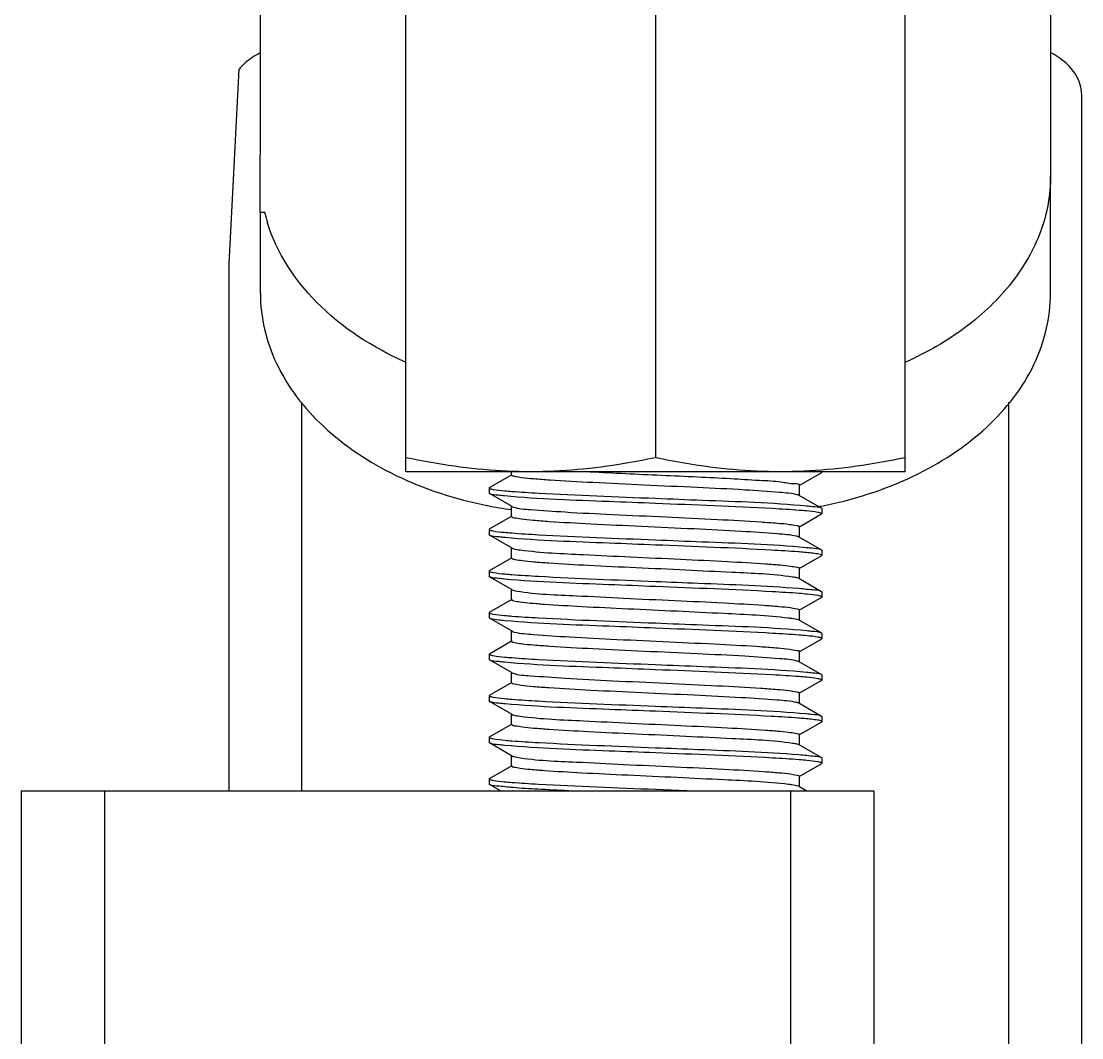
# Model space of a CAD drawing. Extents: x 4995099 to 5303443, y 4627657 to 4889583.
# Drawn here: x 5069021 to 5069542, y 4740267 to 4740767 of the extents above; entities that cross this region are included whole.
import ezdxf

# ---------------------------------------------------------------- set-up
doc = ezdxf.new("R2010")
doc.units = 0
doc.header["$LTSCALE"] = 1000
doc.header["$MEASUREMENT"] = 0
doc.layers.get('0').update_dxf_attribs({"color": 4, "linetype": 'CONTINUOUS'})

msp = doc.modelspace()

# ---------------------------------------------------------------- linework, layer by layer
for p, q in [((5069210.1, 4740545.22), (5069210.1, 4741328.57)), ((5069455.42, 4740545.22), (5069455.42, 4741328.57)), ((5069332.76, 4741321.66), (5069332.76, 4740552.13)), ((5069526.98, 4741084.7), (5069526.98, 4740690.73)), ((5069138.55, 4740729.22), (5069138.55, 4740979.32)), ((5069123.21, 4740647.44), (5069128.14, 4740743.3)), ((5069138.38, 4740672.67), (5069138.55, 4740729.22)), ((5069542.31, 4737394.9), (5069542.31, 4740730.48)), ((5069526.98, 4740632.91), (5069526.98, 4740690.73)), ((5069140.85, 4740672.67), (5069138.38, 4740672.67)), ((5069138.55, 4740632.91), (5069138.55, 4740672.67)), ((5069140.74, 4740672.45), (5069140.69, 4740672.64)), ((5069210.1, 4740673.4), (5069209.98, 4740673.4)), ((5069123.21, 4740388.31), (5069123.21, 4740647.44)), ((5069158.99, 4740388.31), (5069158.99, 4740579.38)), ((5069506.53, 4737750.46), (5069506.53, 4740579.38)), ((5069455.42, 4740545.22), (5069210.1, 4740545.22)), ((5069251.18, 4740537.52), (5069262.28, 4740543.95)), ((5069262.05, 4740543.69), (5069262.05, 4740545.22)), ((5069414.34, 4740544.74), (5069403.25, 4740538.32)), ((5069414.34, 4740544.74), (5069414.54, 4740544.97)), ((5069251.18, 4740537.52), (5069250.99, 4740537.3)), ((5069250.99, 4740537.3), (5069250.99, 4740534.74)), ((5069403.47, 4740538.58), (5069403.47, 4740533.47)), ((5069251.18, 4740534.52), (5069250.99, 4740534.75)), ((5069262.28, 4740528.1), (5069251.18, 4740534.52)), ((5069403.25, 4740533.72), (5069414.34, 4740527.3)), ((5069249.89, 4740528.63), (5069250.12, 4740528.58)), ((5069261.73, 4740526.6), (5069261.99, 4740526.57)), ((5069262.05, 4740523.24), (5069262.05, 4740528.36)), ((5069262.28, 4740528.1), (5069262.68, 4740527.92)), ((5069413.73, 4740528.26), (5069413.95, 4740528.3)), ((5069413.95, 4740528.3), (5069414.22, 4740528.35)), ((5069414.22, 4740528.35), (5069414.37, 4740528.38)), ((5069414.34, 4740527.3), (5069414.54, 4740527.08)), ((5069414.54, 4740527.08), (5069414.54, 4740524.52)), ((5069251.18, 4740517.08), (5069262.28, 4740523.5)), ((5069414.34, 4740524.3), (5069403.25, 4740517.87)), ((5069414.34, 4740524.3), (5069414.54, 4740524.52)), ((5069251.18, 4740517.08), (5069250.99, 4740516.86)), ((5069250.99, 4740516.86), (5069250.99, 4740514.3)), ((5069403.47, 4740518.13), (5069403.47, 4740513.02)), ((5069251.18, 4740514.08), (5069250.99, 4740514.3)), ((5069262.28, 4740507.65), (5069251.18, 4740514.08)), ((5069403.25, 4740513.28), (5069414.34, 4740506.86)), ((5069262.05, 4740502.8), (5069262.05, 4740507.91)), ((5069403.46, 4740505.79), (5069402.88, 4740505.84)), ((5069414.34, 4740506.86), (5069414.54, 4740506.63)), ((5069414.34, 4740503.85), (5069414.54, 4740504.08)), ((5069414.54, 4740506.63), (5069414.54, 4740504.08)), ((5069251.18, 4740496.64), (5069262.28, 4740503.06)), ((5069414.34, 4740503.85), (5069403.25, 4740497.43)), ((5069251.18, 4740496.64), (5069250.99, 4740496.41)), ((5069250.99, 4740496.41), (5069250.99, 4740493.86)), ((5069251.18, 4740493.63), (5069250.99, 4740493.86)), ((5069262.28, 4740487.21), (5069251.18, 4740493.63)), ((5069403.47, 4740497.69), (5069403.47, 4740492.58)), ((5069403.25, 4740492.84), (5069414.34, 4740486.41)), ((5069262.05, 4740482.36), (5069262.05, 4740487.47)), ((5069414.34, 4740483.41), (5069403.25, 4740476.99)), ((5069414.34, 4740486.41), (5069414.54, 4740486.19)), ((5069414.34, 4740483.41), (5069414.54, 4740483.63)), ((5069414.54, 4740486.19), (5069414.54, 4740483.63)), ((5069251.18, 4740476.19), (5069262.28, 4740482.62)), ((5069251.18, 4740476.19), (5069250.99, 4740475.97)), ((5069250.99, 4740475.97), (5069250.99, 4740473.41)), ((5069251.18, 4740473.19), (5069250.99, 4740473.41)), ((5069262.28, 4740466.76), (5069251.18, 4740473.19)), ((5069403.47, 4740477.25), (5069403.47, 4740472.13)), ((5069402.94, 4740472.53), (5069403.25, 4740472.39)), ((5069403.25, 4740472.39), (5069414.34, 4740465.97)), ((5069262.05, 4740461.91), (5069262.05, 4740467.02)), ((5069414.34, 4740462.97), (5069403.25, 4740456.54)), ((5069414.34, 4740465.97), (5069414.54, 4740465.75)), ((5069414.34, 4740462.97), (5069414.54, 4740463.19)), ((5069414.54, 4740465.75), (5069414.54, 4740463.19)), ((5069251.18, 4740455.75), (5069262.28, 4740462.17)), ((5069251.18, 4740455.75), (5069250.99, 4740455.52)), ((5069250.99, 4740455.52), (5069250.99, 4740452.97)), ((5069251.18, 4740452.74), (5069250.99, 4740452.97)), ((5069262.28, 4740446.32), (5069251.18, 4740452.74)), ((5069403.25, 4740451.95), (5069414.34, 4740445.53)), ((5069403.47, 4740456.8), (5069403.47, 4740451.69)), ((5069251.18, 4740435.3), (5069262.28, 4740441.73)), ((5069262.05, 4740441.47), (5069262.05, 4740446.58)), ((5069262.28, 4740446.32), (5069262.68, 4740446.15)), ((5069414.34, 4740442.52), (5069403.25, 4740436.1)), ((5069414.34, 4740445.53), (5069414.54, 4740445.3)), ((5069414.34, 4740442.52), (5069414.54, 4740442.75)), ((5069414.54, 4740445.3), (5069414.54, 4740442.75)), ((5069403.47, 4740436.36), (5069403.47, 4740431.25)), ((5069251.18, 4740435.3), (5069250.99, 4740435.08)), ((5069250.99, 4740435.08), (5069250.99, 4740432.52)), ((5069251.18, 4740432.3), (5069250.99, 4740432.52)), ((5069262.28, 4740425.88), (5069251.18, 4740432.3)), ((5069403.25, 4740431.51), (5069414.34, 4740425.08)), ((5069262.05, 4740421.02), (5069262.05, 4740426.14)), ((5069251.18, 4740414.86), (5069262.28, 4740421.28)), ((5069403.46, 4740424.02), (5069402.88, 4740424.06)), ((5069414.34, 4740422.08), (5069403.25, 4740415.66)), ((5069414.34, 4740425.08), (5069414.54, 4740424.86)), ((5069414.34, 4740422.08), (5069414.54, 4740422.3)), ((5069414.54, 4740424.86), (5069414.54, 4740422.3)), ((5069403.47, 4740415.91), (5069403.47, 4740410.8)), ((5069251.18, 4740414.86), (5069250.99, 4740414.64)), ((5069250.99, 4740414.64), (5069250.99, 4740412.08)), ((5069251.18, 4740411.86), (5069250.99, 4740412.08)), ((5069262.28, 4740405.43), (5069251.18, 4740411.86)), ((5069403.25, 4740411.06), (5069414.34, 4740404.64)), ((5069262.05, 4740400.58), (5069262.05, 4740405.69)), ((5069251.18, 4740394.42), (5069262.28, 4740400.84)), ((5069414.34, 4740401.64), (5069403.25, 4740395.21)), ((5069414.34, 4740404.64), (5069414.54, 4740404.41)), ((5069414.34, 4740401.64), (5069414.54, 4740401.86)), ((5069414.54, 4740404.41), (5069414.54, 4740401.86)), ((5069403.47, 4740395.47), (5069403.47, 4740390.36)), ((5069251.18, 4740394.42), (5069250.99, 4740394.19)), ((5069250.99, 4740394.19), (5069250.99, 4740391.64)), ((5069251.18, 4740391.41), (5069250.99, 4740391.64)), ((5069256.53, 4740388.31), (5069251.18, 4740391.41)), ((5069402.94, 4740390.76), (5069403.25, 4740390.62)), ((5069403.25, 4740390.62), (5069407.23, 4740388.31)), ((5069020.99, 4740388.31), (5069020.99, 4736994.68)), ((5069020.99, 4740388.31), (5069440.09, 4740388.31)), ((5069061.88, 4740388.31), (5069061.88, 4736994.68)), ((5069332.76, 4740389.08), (5069351.88, 4740388.31)), ((5069399.2, 4740388.31), (5069399.2, 4736994.68)), ((5069440.09, 4740388.31), (5069440.09, 4736994.68))]:
    msp.add_line(p, q)
for centre, radius, start, end in [((5069219.33, 4740691.47), 80.86, 193.6087, 197.1011), ((5069280.26, 4740767.31), 232.44, 264.6627, 265.5428), ((5069290.9, 4740732.5), 207.95, 258.6907, 261.9357), ((5069264.22, 4740532.39), 4.72, 250.9561, 252.0907), ((5069385.35, 4740295.58), 231.36, 84.6498, 85.5433), ((5069374.95, 4740730.75), 206.17, 280.5328, 280.8408), ((5069280.01, 4740743.79), 229.35, 264.6243, 265.5438), ((5069399.6, 4740502.97), 10.98, 75.6696, 76.5396), ((5069280.69, 4740731.46), 237.5, 264.7268, 265.5405), ((5069385.94, 4740261.73), 224.3, 84.5514, 85.5534), ((5069280.22, 4740705.45), 231.9, 264.6569, 265.5429), ((5069385.8, 4740239.64), 225.95, 84.5776, 85.5479), ((5069280.26, 4740685.54), 232.44, 264.6627, 265.5428), ((5069264.22, 4740450.61), 4.72, 250.9561, 252.0907), ((5069385.35, 4740213.81), 231.36, 84.6498, 85.5433), ((5069280.01, 4740662.02), 229.35, 264.6243, 265.5438), ((5069399.6, 4740421.2), 10.98, 75.6696, 76.5396), ((5069280.69, 4740649.69), 237.5, 264.7268, 265.5405), ((5069385.94, 4740179.96), 224.3, 84.5514, 85.5534), ((5069280.22, 4740623.67), 231.9, 264.6569, 265.5429)]:
    msp.add_arc(centre, radius, start, end)
for points in [[(5069138.44, 4740751.19), (5069135.78, 4740749.87), (5069133.24, 4740748.23), (5069131.02, 4740746.26)], [(5069131.02, 4740746.26), (5069129.99, 4740745.35), (5069129.02, 4740744.36), (5069128.14, 4740743.3)]]:
    msp.add_open_spline(points, degree=3)
for points, knots in [([(5069542.31, 4740730.48), (5069542.31, 4740734.6), (5069538.89, 4740743.59), (5069531.38, 4740749.06), (5069527.08, 4740751.19)], [0, 0, 0, 0, 0.461863, 1, 1, 1, 1]), ([(5069526.98, 4740690.73), (5069526.98, 4740681.59), (5069523.49, 4740662.64), (5069508.58, 4740636.85), (5069485.37, 4740614.82), (5069466.12, 4740603.81), (5069455.67, 4740599.13)], [0, 0, 0, 0, 0.22414, 0.461145, 0.71917, 1, 1, 1, 1]), ([(5069209.85, 4740599.13), (5069193.83, 4740606.3), (5069165.43, 4740624.33), (5069146.55, 4740653.05), (5069142.05, 4740667.69)], [0, 0, 0, 0, 0.533925, 1, 1, 1, 1]), ([(5069138.55, 4740632.91), (5069138.55, 4740621.12), (5069144.58, 4740596.24), (5069169.14, 4740564.82), (5069205.56, 4740541.05), (5069234.51, 4740531.73), (5069249.89, 4740528.63)], [0, 0, 0, 0, 0.215544, 0.450343, 0.712966, 1, 1, 1, 1]), ([(5069414.37, 4740528.38), (5069429.9, 4740531.41), (5069459.14, 4740540.64), (5069495.98, 4740564.42), (5069520.86, 4740595.98), (5069526.98, 4740621.04), (5069526.98, 4740632.91)], [0, 0, 0, 0, 0.287139, 0.549905, 0.784678, 1, 1, 1, 1]), ([(5069271.43, 4740545.22), (5069256, 4740545.22), (5069235.38, 4740547.2), (5069215.15, 4740551.07), (5069210.1, 4740552.13)], [0, 0, 0, 0, 0.749211, 1, 1, 1, 1]), ([(5069332.76, 4740552.13), (5069327.71, 4740551.07), (5069307.49, 4740547.2), (5069286.86, 4740545.22), (5069271.43, 4740545.22)], [0, 0, 0, 0, 0.250789, 1, 1, 1, 1]), ([(5069394.09, 4740545.22), (5069378.67, 4740545.22), (5069358.04, 4740547.2), (5069337.82, 4740551.07), (5069332.76, 4740552.13)], [0, 0, 0, 0, 0.749211, 1, 1, 1, 1]), ([(5069455.42, 4740552.13), (5069450.37, 4740551.07), (5069430.15, 4740547.2), (5069409.52, 4740545.22), (5069394.09, 4740545.22)], [0, 0, 0, 0, 0.250789, 1, 1, 1, 1]), ([(5069262.05, 4740543.69), (5069262.05, 4740543.23), (5069264.46, 4740542.96), (5069267.41, 4740542.29), (5069273.65, 4740541.8), (5069285.12, 4740540.91), (5069303.4, 4740539.95), (5069327.52, 4740538.82), (5069352.42, 4740537.65), (5069374.64, 4740536.65), (5069390.99, 4740535.33), (5069399.79, 4740534.82), (5069402.62, 4740533.97)], [0, 0, 0, 0, 0.009703, 0.035887, 0.07813, 0.135078, 0.284815, 0.464601, 0.649729, 0.81476, 0.937049, 1, 1, 1, 1]), ([(5069300.68, 4740545.22), (5069312.3, 4740544.62), (5069329.86, 4740543.83), (5069352.83, 4740542.75), (5069369, 4740541.99), (5069382.41, 4740541.08), (5069393.69, 4740540.63), (5069398.84, 4740539.34), (5069403.47, 4740539.39), (5069403.47, 4740538.58)], [0, 0, 0, 0, 0.338564, 0.510837, 0.670229, 0.806445, 0.910702, 0.97638, 1, 1, 1, 1]), ([(5069414.54, 4740544.97), (5069414.54, 4740545.01), (5069414.46, 4740545.13), (5069414.35, 4740545.19), (5069414.28, 4740545.22)], [0, 0, 0, 0, 0.384576, 1, 1, 1, 1]), ([(5069250.99, 4740537.3), (5069250.99, 4740537.18), (5069251.37, 4740536.95), (5069251.69, 4740536.87), (5069251.93, 4740536.81)], [0, 0, 0, 0, 0.314295, 1, 1, 1, 1]), ([(5069251.93, 4740536.81), (5069252.28, 4740536.71), (5069254.5, 4740536.27), (5069256.76, 4740536.06), (5069258.64, 4740535.88)], [0, 0, 0, 0, 0.163341, 1, 1, 1, 1]), ([(5069262.2, 4740535.58), (5069266.53, 4740535.23), (5069290.04, 4740533.81), (5069313.57, 4740532.95), (5069332.76, 4740532.19)], [0, 0, 0, 0, 0.184553, 1, 1, 1, 1]), ([(5069258.52, 4740533.34), (5069257.58, 4740533.43), (5069255.16, 4740533.77), (5069252.51, 4740533.75), (5069251.18, 4740534.52)], [0, 0, 0, 0, 0.379133, 1, 1, 1, 1]), ([(5069332.76, 4740529.63), (5069325.11, 4740529.94), (5069300.36, 4740530.99), (5069275.56, 4740531.72), (5069258.52, 4740533.34)], [0, 0, 0, 0, 0.309073, 1, 1, 1, 1]), ([(5069332.76, 4740532.19), (5069340.44, 4740531.88), (5069365.24, 4740530.82), (5069390.09, 4740530.11), (5069407.15, 4740528.47)], [0, 0, 0, 0, 0.309586, 1, 1, 1, 1]), ([(5069402.62, 4740533.97), (5069402.74, 4740533.93), (5069402.96, 4740533.86), (5069403.16, 4740533.77), (5069403.25, 4740533.72)], [0, 0, 0, 0, 0.569522, 1, 1, 1, 1]), ([(5069262.77, 4740527.89), (5069265.51, 4740527.01), (5069274.2, 4740526.55), (5069290.4, 4740525.19), (5069312.61, 4740524.2), (5069337.58, 4740523.02), (5069361.82, 4740521.88), (5069380.23, 4740520.93), (5069391.78, 4740520.02), (5069398.07, 4740519.54), (5069401.04, 4740518.87), (5069403.47, 4740518.59), (5069403.47, 4740518.13)], [0, 0, 0, 0, 0.061098, 0.182334, 0.347135, 0.532706, 0.713328, 0.863975, 0.921317, 0.963856, 0.990226, 1, 1, 1, 1]), ([(5069403.33, 4740526.25), (5069398.99, 4740526.59), (5069375.49, 4740528.01), (5069351.95, 4740528.87), (5069332.76, 4740529.63)], [0, 0, 0, 0, 0.184541, 1, 1, 1, 1]), ([(5069413.63, 4740525.01), (5069413.28, 4740525.1), (5069411.06, 4740525.54), (5069408.81, 4740525.76), (5069406.92, 4740525.94)], [0, 0, 0, 0, 0.16229, 1, 1, 1, 1]), ([(5069407.15, 4740528.47), (5069408.07, 4740528.38), (5069410.44, 4740528.05), (5069413.04, 4740528.06), (5069414.34, 4740527.3)], [0, 0, 0, 0, 0.378727, 1, 1, 1, 1]), ([(5069414.54, 4740524.52), (5069414.54, 4740524.63), (5069414.17, 4740524.87), (5069413.86, 4740524.94), (5069413.63, 4740525.01)], [0, 0, 0, 0, 0.315177, 1, 1, 1, 1]), ([(5069262.05, 4740523.24), (5069262.05, 4740522.8), (5069264.4, 4740522.52), (5069267.27, 4740521.87), (5069273.37, 4740521.38), (5069284.57, 4740520.5), (5069302.49, 4740519.55), (5069326.23, 4740518.43), (5069350.89, 4740517.29), (5069373.14, 4740516.25), (5069389.91, 4740515.03), (5069399.03, 4740514.4), (5069402.15, 4740513.65)], [0, 0, 0, 0, 0.009517, 0.035128, 0.076492, 0.132277, 0.279305, 0.456588, 0.640385, 0.806077, 0.931494, 1, 1, 1, 1]), ([(5069250.99, 4740516.86), (5069250.99, 4740516.75), (5069251.31, 4740516.53), (5069251.59, 4740516.45), (5069251.8, 4740516.4)], [0, 0, 0, 0, 0.319254, 1, 1, 1, 1]), ([(5069251.8, 4740516.4), (5069252.15, 4740516.3), (5069254.37, 4740515.84), (5069256.62, 4740515.63), (5069258.52, 4740515.45)], [0, 0, 0, 0, 0.159053, 1, 1, 1, 1]), ([(5069262.19, 4740515.13), (5069266.52, 4740514.79), (5069290.03, 4740513.37), (5069313.57, 4740512.51), (5069332.76, 4740511.74)], [0, 0, 0, 0, 0.184509, 1, 1, 1, 1]), ([(5069258.86, 4740512.86), (5069257.88, 4740512.95), (5069255.34, 4740513.31), (5069252.57, 4740513.27), (5069251.18, 4740514.08)], [0, 0, 0, 0, 0.380051, 1, 1, 1, 1]), ([(5069332.76, 4740509.19), (5069325.17, 4740509.49), (5069300.53, 4740510.54), (5069275.86, 4740511.28), (5069258.86, 4740512.86)], [0, 0, 0, 0, 0.307895, 1, 1, 1, 1]), ([(5069332.76, 4740511.74), (5069340.4, 4740511.44), (5069365.12, 4740510.39), (5069389.89, 4740509.66), (5069406.92, 4740508.05)], [0, 0, 0, 0, 0.308784, 1, 1, 1, 1]), ([(5069402.88, 4740505.84), (5069398.54, 4740506.17), (5069375.18, 4740507.57), (5069351.79, 4740508.43), (5069332.76, 4740509.19)], [0, 0, 0, 0, 0.186017, 1, 1, 1, 1]), ([(5069402.31, 4740513.61), (5069402.5, 4740513.56), (5069402.82, 4740513.47), (5069403.13, 4740513.35), (5069403.25, 4740513.28)], [0, 0, 0, 0, 0.585672, 1, 1, 1, 1]), ([(5069262.28, 4740507.65), (5069262.44, 4740507.56), (5069263.76, 4740507.1), (5069265.14, 4740506.93), (5069266.32, 4740506.78)], [0, 0, 0, 0, 0.140461, 1, 1, 1, 1]), ([(5069266.32, 4740506.78), (5069276.61, 4740505.39), (5069294.73, 4740504.69), (5069320.97, 4740503.31), (5069344.56, 4740502.27), (5069366.66, 4740501.19), (5069383.11, 4740500.29), (5069393.29, 4740499.46), (5069398.77, 4740498.98), (5069401.38, 4740498.4), (5069403.47, 4740498.09), (5069403.47, 4740497.69)], [0, 0, 0, 0, 0.226556, 0.394464, 0.573122, 0.741029, 0.877994, 0.929534, 0.967621, 0.99116, 1, 1, 1, 1]), ([(5069411.72, 4740504.93), (5069411.2, 4740505.01), (5069408.45, 4740505.38), (5069405.69, 4740505.61), (5069403.46, 4740505.79)], [0, 0, 0, 0, 0.190958, 1, 1, 1, 1]), ([(5069406.92, 4740508.05), (5069407.87, 4740507.96), (5069410.32, 4740507.61), (5069413, 4740507.64), (5069414.34, 4740506.86)], [0, 0, 0, 0, 0.379378, 1, 1, 1, 1]), ([(5069414.54, 4740504.08), (5069414.54, 4740504.17), (5069413.58, 4740504.86), (5069412.61, 4740504.8), (5069411.72, 4740504.93)], [0, 0, 0, 0, 0.092798, 1, 1, 1, 1]), ([(5069262.05, 4740502.8), (5069262.05, 4740502.78), (5069262.06, 4740502.73), (5069262.09, 4740502.69), (5069262.1, 4740502.67)], [0, 0, 0, 0, 0.463467, 1, 1, 1, 1]), ([(5069262.1, 4740502.67), (5069262.46, 4740502.25), (5069264.44, 4740502.03), (5069267.88, 4740501.37), (5069273.57, 4740500.92), (5069284.35, 4740500.08), (5069301.14, 4740499.18), (5069323.57, 4740498.09), (5069347.14, 4740497.07), (5069372.76, 4740495.67), (5069390.3, 4740495.07), (5069400.09, 4740493.59)], [0, 0, 0, 0, 0.011937, 0.038615, 0.07957, 0.133598, 0.274096, 0.443272, 0.620779, 0.785256, 1, 1, 1, 1]), ([(5069250.99, 4740496.41), (5069250.99, 4740496.3), (5069251.38, 4740496.06), (5069251.7, 4740495.98), (5069251.95, 4740495.91)], [0, 0, 0, 0, 0.312916, 1, 1, 1, 1]), ([(5069258.62, 4740492.44), (5069257.67, 4740492.53), (5069255.22, 4740492.87), (5069252.53, 4740492.85), (5069251.18, 4740493.63)], [0, 0, 0, 0, 0.379419, 1, 1, 1, 1]), ([(5069251.95, 4740495.91), (5069252.32, 4740495.82), (5069254.6, 4740495.37), (5069256.92, 4740495.15), (5069258.86, 4740494.97)], [0, 0, 0, 0, 0.163149, 1, 1, 1, 1]), ([(5069262.22, 4740494.69), (5069266.55, 4740494.35), (5069290.05, 4740492.92), (5069313.58, 4740492.06), (5069332.76, 4740491.3)], [0, 0, 0, 0, 0.184619, 1, 1, 1, 1]), ([(5069400.09, 4740493.59), (5069400.47, 4740493.53), (5069401.53, 4740493.34), (5069402.64, 4740493.19), (5069403.25, 4740492.84)], [0, 0, 0, 0, 0.353551, 1, 1, 1, 1]), ([(5069332.76, 4740488.75), (5069325.13, 4740489.05), (5069300.41, 4740490.1), (5069275.65, 4740490.83), (5069258.62, 4740492.44)], [0, 0, 0, 0, 0.308711, 1, 1, 1, 1]), ([(5069332.76, 4740491.3), (5069339.76, 4740491.02), (5069363.25, 4740490.05), (5069386.76, 4740489.21), (5069403.22, 4740487.92)], [0, 0, 0, 0, 0.297814, 1, 1, 1, 1]), ([(5069403.33, 4740485.36), (5069399, 4740485.7), (5069375.49, 4740487.12), (5069351.95, 4740487.98), (5069332.76, 4740488.75)], [0, 0, 0, 0, 0.184504, 1, 1, 1, 1]), ([(5069262.28, 4740487.21), (5069262.54, 4740487.06), (5069263.34, 4740486.83), (5069264.14, 4740486.67), (5069264.64, 4740486.58)], [0, 0, 0, 0, 0.374139, 1, 1, 1, 1]), ([(5069264.64, 4740486.58), (5069274.29, 4740484.93), (5069291.9, 4740484.47), (5069317.77, 4740482.99), (5069341.94, 4740481.96), (5069364.86, 4740480.84), (5069382.04, 4740479.92), (5069392.73, 4740479.06), (5069398.52, 4740478.58), (5069401.25, 4740477.96), (5069403.47, 4740477.67), (5069403.47, 4740477.25)], [0, 0, 0, 0, 0.210773, 0.377666, 0.558838, 0.731273, 0.873076, 0.926648, 0.966309, 0.990838, 1, 1, 1, 1]), ([(5069403.22, 4740487.92), (5069405.77, 4740487.72), (5069409.4, 4740487.22), (5069413.32, 4740487.01), (5069414.34, 4740486.41)], [0, 0, 0, 0, 0.683777, 1, 1, 1, 1]), ([(5069413.7, 4740484.1), (5069413.37, 4740484.19), (5069411.23, 4740484.63), (5069409.06, 4740484.84), (5069407.24, 4740485.02)], [0, 0, 0, 0, 0.160861, 1, 1, 1, 1]), ([(5069414.54, 4740483.63), (5069414.54, 4740483.74), (5069414.2, 4740483.96), (5069413.92, 4740484.04), (5069413.7, 4740484.1)], [0, 0, 0, 0, 0.319044, 1, 1, 1, 1]), ([(5069262.05, 4740482.36), (5069262.05, 4740481.96), (5069264.08, 4740481.65), (5069266.63, 4740481.08), (5069271.96, 4740480.61), (5069281.89, 4740479.79), (5069297.97, 4740478.9), (5069319.65, 4740477.83), (5069342.94, 4740476.8), (5069369.3, 4740475.45), (5069387.64, 4740474.68), (5069398.22, 4740473.4)], [0, 0, 0, 0, 0.008683, 0.031763, 0.069103, 0.119686, 0.254361, 0.420111, 0.597552, 0.765912, 1, 1, 1, 1]), ([(5069250.99, 4740475.97), (5069250.99, 4740475.86), (5069251.32, 4740475.64), (5069251.61, 4740475.56), (5069251.82, 4740475.5)], [0, 0, 0, 0, 0.318137, 1, 1, 1, 1]), ([(5069258.64, 4740471.99), (5069257.69, 4740472.08), (5069255.23, 4740472.43), (5069252.53, 4740472.4), (5069251.18, 4740473.19)], [0, 0, 0, 0, 0.379512, 1, 1, 1, 1]), ([(5069251.82, 4740475.5), (5069252.18, 4740475.4), (5069254.42, 4740474.95), (5069256.71, 4740474.73), (5069258.62, 4740474.55)], [0, 0, 0, 0, 0.159502, 1, 1, 1, 1]), ([(5069262.2, 4740474.24), (5069266.53, 4740473.9), (5069290.04, 4740472.48), (5069313.57, 4740471.62), (5069332.76, 4740470.86)], [0, 0, 0, 0, 0.184538, 1, 1, 1, 1]), ([(5069398.22, 4740473.4), (5069398.76, 4740473.33), (5069400.34, 4740473.11), (5069401.95, 4740472.9), (5069402.94, 4740472.53)], [0, 0, 0, 0, 0.341642, 1, 1, 1, 1]), ([(5069332.76, 4740468.3), (5069325.13, 4740468.6), (5069300.42, 4740469.66), (5069275.67, 4740470.39), (5069258.64, 4740471.99)], [0, 0, 0, 0, 0.308641, 1, 1, 1, 1]), ([(5069332.76, 4740470.86), (5069340.46, 4740470.55), (5069365.29, 4740469.49), (5069390.16, 4740468.78), (5069407.24, 4740467.13)], [0, 0, 0, 0, 0.309919, 1, 1, 1, 1]), ([(5069403.34, 4740464.91), (5069399.01, 4740465.25), (5069375.5, 4740466.68), (5069351.96, 4740467.54), (5069332.76, 4740468.3)], [0, 0, 0, 0, 0.184493, 1, 1, 1, 1]), ([(5069262.28, 4740466.76), (5069262.41, 4740466.69), (5069262.78, 4740466.55), (5069263.15, 4740466.45), (5069263.38, 4740466.39)], [0, 0, 0, 0, 0.406881, 1, 1, 1, 1]), ([(5069263.38, 4740466.39), (5069266.5, 4740465.65), (5069275.63, 4740465.01), (5069292.4, 4740463.8), (5069314.65, 4740462.75), (5069339.31, 4740461.62), (5069363.04, 4740460.49), (5069380.96, 4740459.55), (5069392.16, 4740458.66), (5069398.25, 4740458.18), (5069401.12, 4740457.53), (5069403.47, 4740457.25), (5069403.47, 4740456.8)], [0, 0, 0, 0, 0.068576, 0.194029, 0.359725, 0.543506, 0.720761, 0.867753, 0.923531, 0.964877, 0.99049, 1, 1, 1, 1]), ([(5069413.7, 4740463.66), (5069413.36, 4740463.75), (5069411.19, 4740464.2), (5069409, 4740464.41), (5069407.15, 4740464.58)], [0, 0, 0, 0, 0.160696, 1, 1, 1, 1]), ([(5069407.24, 4740467.13), (5069408.14, 4740467.04), (5069410.49, 4740466.71), (5069413.05, 4740466.72), (5069414.34, 4740465.97)], [0, 0, 0, 0, 0.378482, 1, 1, 1, 1]), ([(5069414.54, 4740463.19), (5069414.54, 4740463.29), (5069414.2, 4740463.52), (5069413.91, 4740463.6), (5069413.7, 4740463.66)], [0, 0, 0, 0, 0.318595, 1, 1, 1, 1]), ([(5069262.05, 4740461.91), (5069262.05, 4740461.46), (5069264.46, 4740461.18), (5069267.41, 4740460.51), (5069273.65, 4740460.03), (5069285.12, 4740459.13), (5069303.4, 4740458.18), (5069327.52, 4740457.04), (5069352.42, 4740455.88), (5069374.64, 4740454.87), (5069390.99, 4740453.55), (5069399.79, 4740453.04), (5069402.62, 4740452.2)], [0, 0, 0, 0, 0.009703, 0.035887, 0.07813, 0.135078, 0.284815, 0.464601, 0.649729, 0.81476, 0.937049, 1, 1, 1, 1]), ([(5069250.99, 4740455.52), (5069250.99, 4740455.41), (5069251.37, 4740455.17), (5069251.69, 4740455.09), (5069251.93, 4740455.03)], [0, 0, 0, 0, 0.314295, 1, 1, 1, 1]), ([(5069258.52, 4740451.56), (5069257.58, 4740451.65), (5069255.16, 4740451.99), (5069252.51, 4740451.97), (5069251.18, 4740452.74)], [0, 0, 0, 0, 0.379133, 1, 1, 1, 1]), ([(5069251.93, 4740455.03), (5069252.28, 4740454.94), (5069254.5, 4740454.5), (5069256.76, 4740454.28), (5069258.64, 4740454.1)], [0, 0, 0, 0, 0.163341, 1, 1, 1, 1]), ([(5069262.2, 4740453.8), (5069266.53, 4740453.46), (5069290.04, 4740452.04), (5069313.57, 4740451.18), (5069332.76, 4740450.41)], [0, 0, 0, 0, 0.184553, 1, 1, 1, 1]), ([(5069402.62, 4740452.2), (5069402.74, 4740452.16), (5069402.96, 4740452.09), (5069403.16, 4740452), (5069403.25, 4740451.95)], [0, 0, 0, 0, 0.569522, 1, 1, 1, 1]), ([(5069332.76, 4740447.86), (5069325.11, 4740448.16), (5069300.36, 4740449.22), (5069275.56, 4740449.94), (5069258.52, 4740451.56)], [0, 0, 0, 0, 0.309073, 1, 1, 1, 1]), ([(5069332.76, 4740450.41), (5069340.44, 4740450.11), (5069365.24, 4740449.05), (5069390.09, 4740448.33), (5069407.15, 4740446.7)], [0, 0, 0, 0, 0.309586, 1, 1, 1, 1]), ([(5069403.33, 4740444.47), (5069398.99, 4740444.81), (5069375.49, 4740446.23), (5069351.95, 4740447.09), (5069332.76, 4740447.86)], [0, 0, 0, 0, 0.184541, 1, 1, 1, 1]), ([(5069407.15, 4740446.7), (5069408.07, 4740446.61), (5069410.44, 4740446.27), (5069413.04, 4740446.28), (5069414.34, 4740445.53)], [0, 0, 0, 0, 0.378727, 1, 1, 1, 1]), ([(5069262.05, 4740441.47), (5069262.05, 4740441.02), (5069264.4, 4740440.74), (5069267.27, 4740440.09), (5069273.37, 4740439.61), (5069284.57, 4740438.72), (5069302.49, 4740437.78), (5069326.23, 4740436.65), (5069350.89, 4740435.52), (5069373.14, 4740434.47), (5069389.91, 4740433.26), (5069399.03, 4740432.62), (5069402.15, 4740431.88)], [0, 0, 0, 0, 0.009517, 0.035128, 0.076492, 0.132277, 0.279305, 0.456588, 0.640385, 0.806077, 0.931494, 1, 1, 1, 1]), ([(5069262.77, 4740446.12), (5069265.51, 4740445.23), (5069274.2, 4740444.78), (5069290.4, 4740443.41), (5069312.61, 4740442.42), (5069337.58, 4740441.25), (5069361.82, 4740440.11), (5069380.23, 4740439.15), (5069391.78, 4740438.25), (5069398.07, 4740437.76), (5069401.04, 4740437.09), (5069403.47, 4740436.82), (5069403.47, 4740436.36)], [0, 0, 0, 0, 0.061098, 0.182334, 0.347135, 0.532706, 0.713328, 0.863975, 0.921317, 0.963856, 0.990226, 1, 1, 1, 1]), ([(5069413.63, 4740443.23), (5069413.28, 4740443.33), (5069411.06, 4740443.77), (5069408.81, 4740443.98), (5069406.92, 4740444.16)], [0, 0, 0, 0, 0.16229, 1, 1, 1, 1]), ([(5069414.54, 4740442.75), (5069414.54, 4740442.86), (5069414.17, 4740443.09), (5069413.86, 4740443.17), (5069413.63, 4740443.23)], [0, 0, 0, 0, 0.315177, 1, 1, 1, 1]), ([(5069250.99, 4740435.08), (5069250.99, 4740434.98), (5069251.31, 4740434.75), (5069251.59, 4740434.68), (5069251.8, 4740434.62)], [0, 0, 0, 0, 0.319254, 1, 1, 1, 1]), ([(5069258.86, 4740431.09), (5069257.88, 4740431.18), (5069255.34, 4740431.53), (5069252.57, 4740431.49), (5069251.18, 4740432.3)], [0, 0, 0, 0, 0.380051, 1, 1, 1, 1]), ([(5069251.8, 4740434.62), (5069252.15, 4740434.52), (5069254.37, 4740434.07), (5069256.62, 4740433.85), (5069258.52, 4740433.67)], [0, 0, 0, 0, 0.159053, 1, 1, 1, 1]), ([(5069332.76, 4740427.41), (5069325.17, 4740427.72), (5069300.53, 4740428.76), (5069275.86, 4740429.51), (5069258.86, 4740431.09)], [0, 0, 0, 0, 0.307895, 1, 1, 1, 1]), ([(5069262.19, 4740433.36), (5069266.52, 4740433.02), (5069290.03, 4740431.59), (5069313.57, 4740430.73), (5069332.76, 4740429.97)], [0, 0, 0, 0, 0.184509, 1, 1, 1, 1]), ([(5069402.31, 4740431.84), (5069402.5, 4740431.79), (5069402.82, 4740431.7), (5069403.13, 4740431.57), (5069403.25, 4740431.51)], [0, 0, 0, 0, 0.585672, 1, 1, 1, 1]), ([(5069262.28, 4740425.88), (5069262.44, 4740425.78), (5069263.76, 4740425.32), (5069265.14, 4740425.16), (5069266.32, 4740425)], [0, 0, 0, 0, 0.140461, 1, 1, 1, 1]), ([(5069332.76, 4740429.97), (5069340.4, 4740429.67), (5069365.12, 4740428.61), (5069389.89, 4740427.88), (5069406.92, 4740426.27)], [0, 0, 0, 0, 0.308784, 1, 1, 1, 1]), ([(5069402.88, 4740424.06), (5069398.54, 4740424.4), (5069375.18, 4740425.8), (5069351.79, 4740426.66), (5069332.76, 4740427.41)], [0, 0, 0, 0, 0.186017, 1, 1, 1, 1]), ([(5069406.92, 4740426.27), (5069407.87, 4740426.18), (5069410.32, 4740425.84), (5069413, 4740425.86), (5069414.34, 4740425.08)], [0, 0, 0, 0, 0.379378, 1, 1, 1, 1]), ([(5069262.05, 4740421.02), (5069262.05, 4740421), (5069262.06, 4740420.96), (5069262.09, 4740420.92), (5069262.1, 4740420.9)], [0, 0, 0, 0, 0.463467, 1, 1, 1, 1]), ([(5069262.1, 4740420.9), (5069262.46, 4740420.48), (5069264.44, 4740420.26), (5069267.88, 4740419.6), (5069273.57, 4740419.14), (5069284.35, 4740418.3), (5069301.14, 4740417.41), (5069323.57, 4740416.32), (5069347.14, 4740415.29), (5069372.76, 4740413.89), (5069390.3, 4740413.29), (5069400.09, 4740411.81)], [0, 0, 0, 0, 0.011937, 0.038615, 0.07957, 0.133598, 0.274096, 0.443272, 0.620779, 0.785256, 1, 1, 1, 1]), ([(5069266.32, 4740425), (5069276.61, 4740423.61), (5069294.73, 4740422.92), (5069320.97, 4740421.53), (5069344.56, 4740420.5), (5069366.66, 4740419.42), (5069383.11, 4740418.52), (5069393.29, 4740417.68), (5069398.77, 4740417.21), (5069401.38, 4740416.62), (5069403.47, 4740416.32), (5069403.47, 4740415.91)], [0, 0, 0, 0, 0.226556, 0.394464, 0.573122, 0.741029, 0.877994, 0.929534, 0.967621, 0.99116, 1, 1, 1, 1]), ([(5069411.72, 4740423.16), (5069411.2, 4740423.24), (5069408.45, 4740423.6), (5069405.69, 4740423.84), (5069403.46, 4740424.02)], [0, 0, 0, 0, 0.190958, 1, 1, 1, 1]), ([(5069414.54, 4740422.3), (5069414.54, 4740422.4), (5069413.58, 4740423.08), (5069412.61, 4740423.02), (5069411.72, 4740423.16)], [0, 0, 0, 0, 0.092798, 1, 1, 1, 1]), ([(5069250.99, 4740414.64), (5069250.99, 4740414.52), (5069251.38, 4740414.28), (5069251.7, 4740414.2), (5069251.95, 4740414.14)], [0, 0, 0, 0, 0.312916, 1, 1, 1, 1]), ([(5069258.62, 4740410.66), (5069257.67, 4740410.75), (5069255.22, 4740411.1), (5069252.53, 4740411.07), (5069251.18, 4740411.86)], [0, 0, 0, 0, 0.379419, 1, 1, 1, 1]), ([(5069251.95, 4740414.14), (5069252.32, 4740414.04), (5069254.6, 4740413.6), (5069256.92, 4740413.38), (5069258.86, 4740413.2)], [0, 0, 0, 0, 0.163149, 1, 1, 1, 1]), ([(5069332.76, 4740406.97), (5069325.13, 4740407.27), (5069300.41, 4740408.33), (5069275.65, 4740409.06), (5069258.62, 4740410.66)], [0, 0, 0, 0, 0.308711, 1, 1, 1, 1]), ([(5069262.22, 4740412.91), (5069266.55, 4740412.57), (5069290.05, 4740411.15), (5069313.58, 4740410.29), (5069332.76, 4740409.53)], [0, 0, 0, 0, 0.184619, 1, 1, 1, 1]), ([(5069400.09, 4740411.81), (5069400.47, 4740411.76), (5069401.53, 4740411.56), (5069402.64, 4740411.41), (5069403.25, 4740411.06)], [0, 0, 0, 0, 0.353551, 1, 1, 1, 1]), ([(5069262.28, 4740405.43), (5069262.54, 4740405.28), (5069263.34, 4740405.06), (5069264.14, 4740404.9), (5069264.64, 4740404.81)], [0, 0, 0, 0, 0.374139, 1, 1, 1, 1]), ([(5069332.76, 4740409.53), (5069339.76, 4740409.25), (5069363.25, 4740408.28), (5069386.76, 4740407.44), (5069403.22, 4740406.15)], [0, 0, 0, 0, 0.297814, 1, 1, 1, 1]), ([(5069403.33, 4740403.58), (5069399, 4740403.92), (5069375.49, 4740405.35), (5069351.95, 4740406.21), (5069332.76, 4740406.97)], [0, 0, 0, 0, 0.184504, 1, 1, 1, 1]), ([(5069403.22, 4740406.15), (5069405.77, 4740405.95), (5069409.4, 4740405.44), (5069413.32, 4740405.23), (5069414.34, 4740404.64)], [0, 0, 0, 0, 0.683777, 1, 1, 1, 1]), ([(5069262.05, 4740400.58), (5069262.05, 4740400.19), (5069264.08, 4740399.88), (5069266.63, 4740399.31), (5069271.96, 4740398.84), (5069281.89, 4740398.02), (5069297.97, 4740397.12), (5069319.65, 4740396.06), (5069342.94, 4740395.03), (5069369.3, 4740393.68), (5069387.64, 4740392.91), (5069398.22, 4740391.62)], [0, 0, 0, 0, 0.008683, 0.031763, 0.069103, 0.119686, 0.254361, 0.420111, 0.597552, 0.765912, 1, 1, 1, 1]), ([(5069264.64, 4740404.81), (5069274.29, 4740403.15), (5069291.9, 4740402.7), (5069317.77, 4740401.22), (5069341.94, 4740400.18), (5069364.86, 4740399.06), (5069382.04, 4740398.14), (5069392.73, 4740397.28), (5069398.52, 4740396.81), (5069401.25, 4740396.19), (5069403.47, 4740395.9), (5069403.47, 4740395.47)], [0, 0, 0, 0, 0.210773, 0.377666, 0.558838, 0.731273, 0.873076, 0.926648, 0.966309, 0.990838, 1, 1, 1, 1]), ([(5069413.7, 4740402.32), (5069413.37, 4740402.42), (5069411.23, 4740402.86), (5069409.06, 4740403.07), (5069407.24, 4740403.24)], [0, 0, 0, 0, 0.160861, 1, 1, 1, 1]), ([(5069414.54, 4740401.86), (5069414.54, 4740401.96), (5069414.2, 4740402.19), (5069413.92, 4740402.26), (5069413.7, 4740402.32)], [0, 0, 0, 0, 0.319044, 1, 1, 1, 1]), ([(5069250.99, 4740394.19), (5069250.99, 4740394.09), (5069251.32, 4740393.86), (5069251.61, 4740393.79), (5069251.82, 4740393.73)], [0, 0, 0, 0, 0.318137, 1, 1, 1, 1]), ([(5069290.02, 4740388.32), (5069284.94, 4740388.55), (5069275.9, 4740389.04), (5069264.07, 4740389.63), (5069256.35, 4740390.59), (5069252.25, 4740390.79), (5069251.18, 4740391.41)], [0, 0, 0, 0, 0.391004, 0.698367, 0.904941, 1, 1, 1, 1]), ([(5069251.82, 4740393.73), (5069252.18, 4740393.63), (5069254.42, 4740393.17), (5069256.71, 4740392.96), (5069258.62, 4740392.77)], [0, 0, 0, 0, 0.159502, 1, 1, 1, 1]), ([(5069262.2, 4740392.47), (5069266.53, 4740392.13), (5069290.04, 4740390.71), (5069313.57, 4740389.84), (5069332.76, 4740389.08)], [0, 0, 0, 0, 0.184538, 1, 1, 1, 1]), ([(5069398.22, 4740391.62), (5069398.76, 4740391.56), (5069400.34, 4740391.33), (5069401.95, 4740391.13), (5069402.94, 4740390.76)], [0, 0, 0, 0, 0.341642, 1, 1, 1, 1])]:
    msp.add_open_spline(points, degree=3, knots=knots)

doc.saveas('drawing.dxf')
